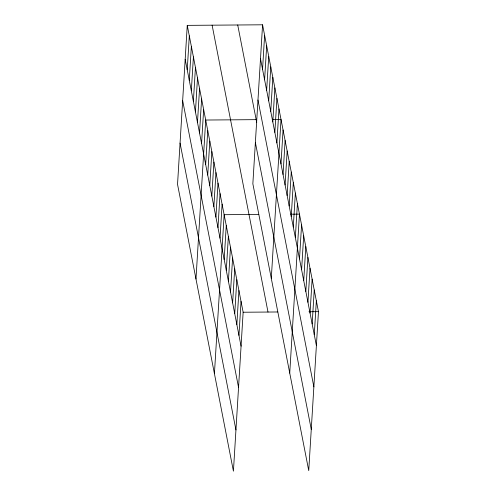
<?xml version="1.0" encoding="UTF-8"?>
<svg xmlns="http://www.w3.org/2000/svg" width="496" height="496" viewBox="0 0 496 496"><rect width="100%" height="100%" fill="white"/><g stroke="black" fill="none" stroke-linecap="round" stroke-linejoin="round"><path stroke-width="0.74" d="M187.259 25.364L177.537 184.332L233.424 471.2L243.145 312.232L187.259 25.364L262.576 24.8L318.463 311.668L308.741 470.636L252.855 183.768L262.576 24.8M187.234 69.843L189.311 35.886M189.28 80.364L191.357 46.401M191.332 90.88L193.409 56.922M193.378 101.401L195.455 67.444M195.43 111.916L197.507 77.959M197.476 122.438L199.553 88.48M199.528 132.953L201.605 98.995M201.574 143.474L203.651 109.517M195.982 279L205.704 120.032L256.165 119.654M205.673 164.511L207.75 130.553M207.725 175.026L209.802 141.069M209.771 185.547L211.848 151.59M211.823 196.063L213.9 162.105M213.869 206.584L215.946 172.627M215.921 217.099L217.998 183.142M217.973 227.621L220.05 193.663M220.019 238.136L222.096 204.178M214.421 373.668L224.149 214.7L258.788 214.439M224.18 259.495L226.257 225.537M226.294 270.332L228.371 236.375M228.402 281.17L230.479 247.213M230.516 292.008L232.593 258.044M232.624 302.845L234.701 268.882M234.738 313.683L236.815 279.719M236.846 324.52L238.923 290.557M238.96 335.352L241.037 301.394M262.545 69.279L264.622 35.321M264.597 79.794L266.674 45.837M266.643 90.315L268.72 56.358M268.696 100.831L270.773 66.873M270.748 111.352L272.825 77.395M272.794 121.867L274.871 87.91M274.846 132.389L276.923 98.431M276.892 142.904L278.969 108.946M271.293 278.436L281.021 119.468L272.248 119.53M280.99 163.94L283.067 129.983M283.042 174.462L285.119 140.504M285.088 184.977L287.165 151.02M287.141 195.498L289.218 161.541M289.187 206.02L291.264 172.056M291.239 216.535L293.316 182.578M293.285 227.056L295.362 193.093M295.337 237.572L297.414 203.614M289.738 373.097L299.46 214.129L290.687 214.198M299.497 258.931L301.574 224.967M301.605 269.762L303.682 235.805M303.719 280.6L305.796 246.642M305.827 291.437L307.904 257.48M307.942 302.275L310.019 268.317M310.05 313.112L312.127 279.155M312.164 323.95L314.241 289.993M314.272 334.788L316.349 300.83M243.145 312.232L277.791 311.972M308.958 311.736L318.463 311.668M260.499 58.757L316.386 345.625M257.976 100.012L313.863 386.88M237.72 24.986L256.748 122.661M255.378 142.513L311.265 429.381M212.114 25.178L268.001 312.046M185.182 59.328L241.068 346.189M182.658 100.576L238.545 387.444M180.06 143.084L235.947 429.945"/></g></svg>
